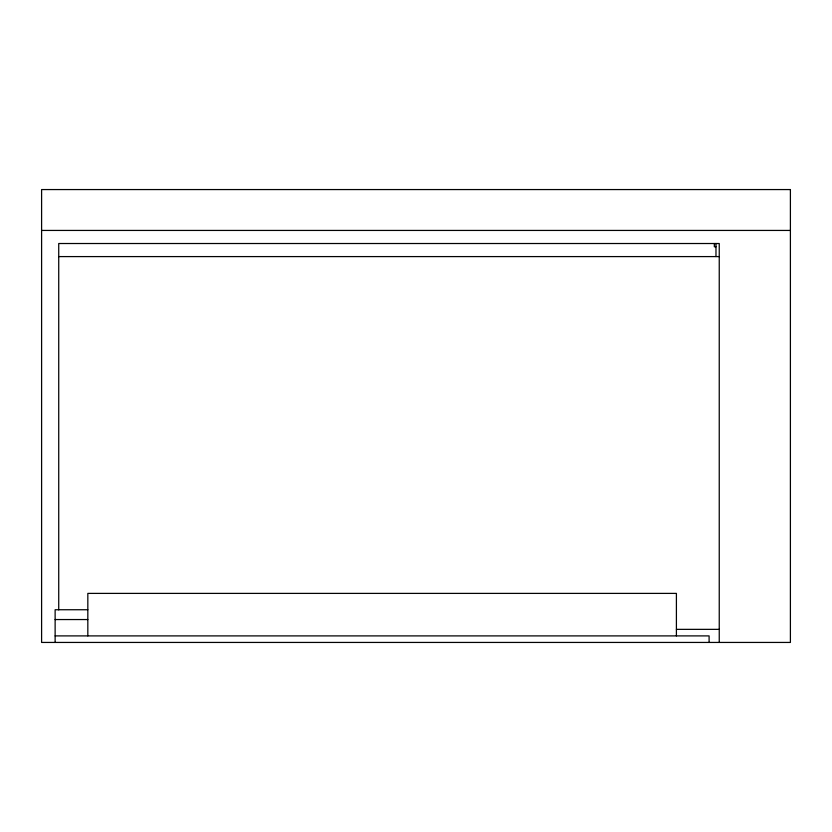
<?xml version="1.0" encoding="UTF-8"?>
<svg xmlns="http://www.w3.org/2000/svg" width="832" height="832" viewBox="0 0 832 832"><rect width="100%" height="100%" fill="white"/><g stroke="black" fill="none" stroke-linecap="round" stroke-linejoin="round"><path stroke-width="1.25" d="M41.6 230.433L790.4 230.433M715.978 246.782L714.334 246.782L714.334 243.516M58.729 256.589L719.243 256.589M87.828 609.742L55.13 609.742L55.13 642.439M55.13 619.549L87.828 619.549M676.416 629.356L719.243 629.356M55.13 635.898L709.103 635.898L709.103 642.439M719.243 642.439L719.243 243.516L58.729 243.516L58.729 609.877M715.978 243.516L715.978 256.589M676.406 635.898L676.406 593.393L87.828 593.393L87.828 635.898M790.4 189.561L41.6 189.561L41.6 642.439L790.4 642.439L790.4 189.592"/></g></svg>
